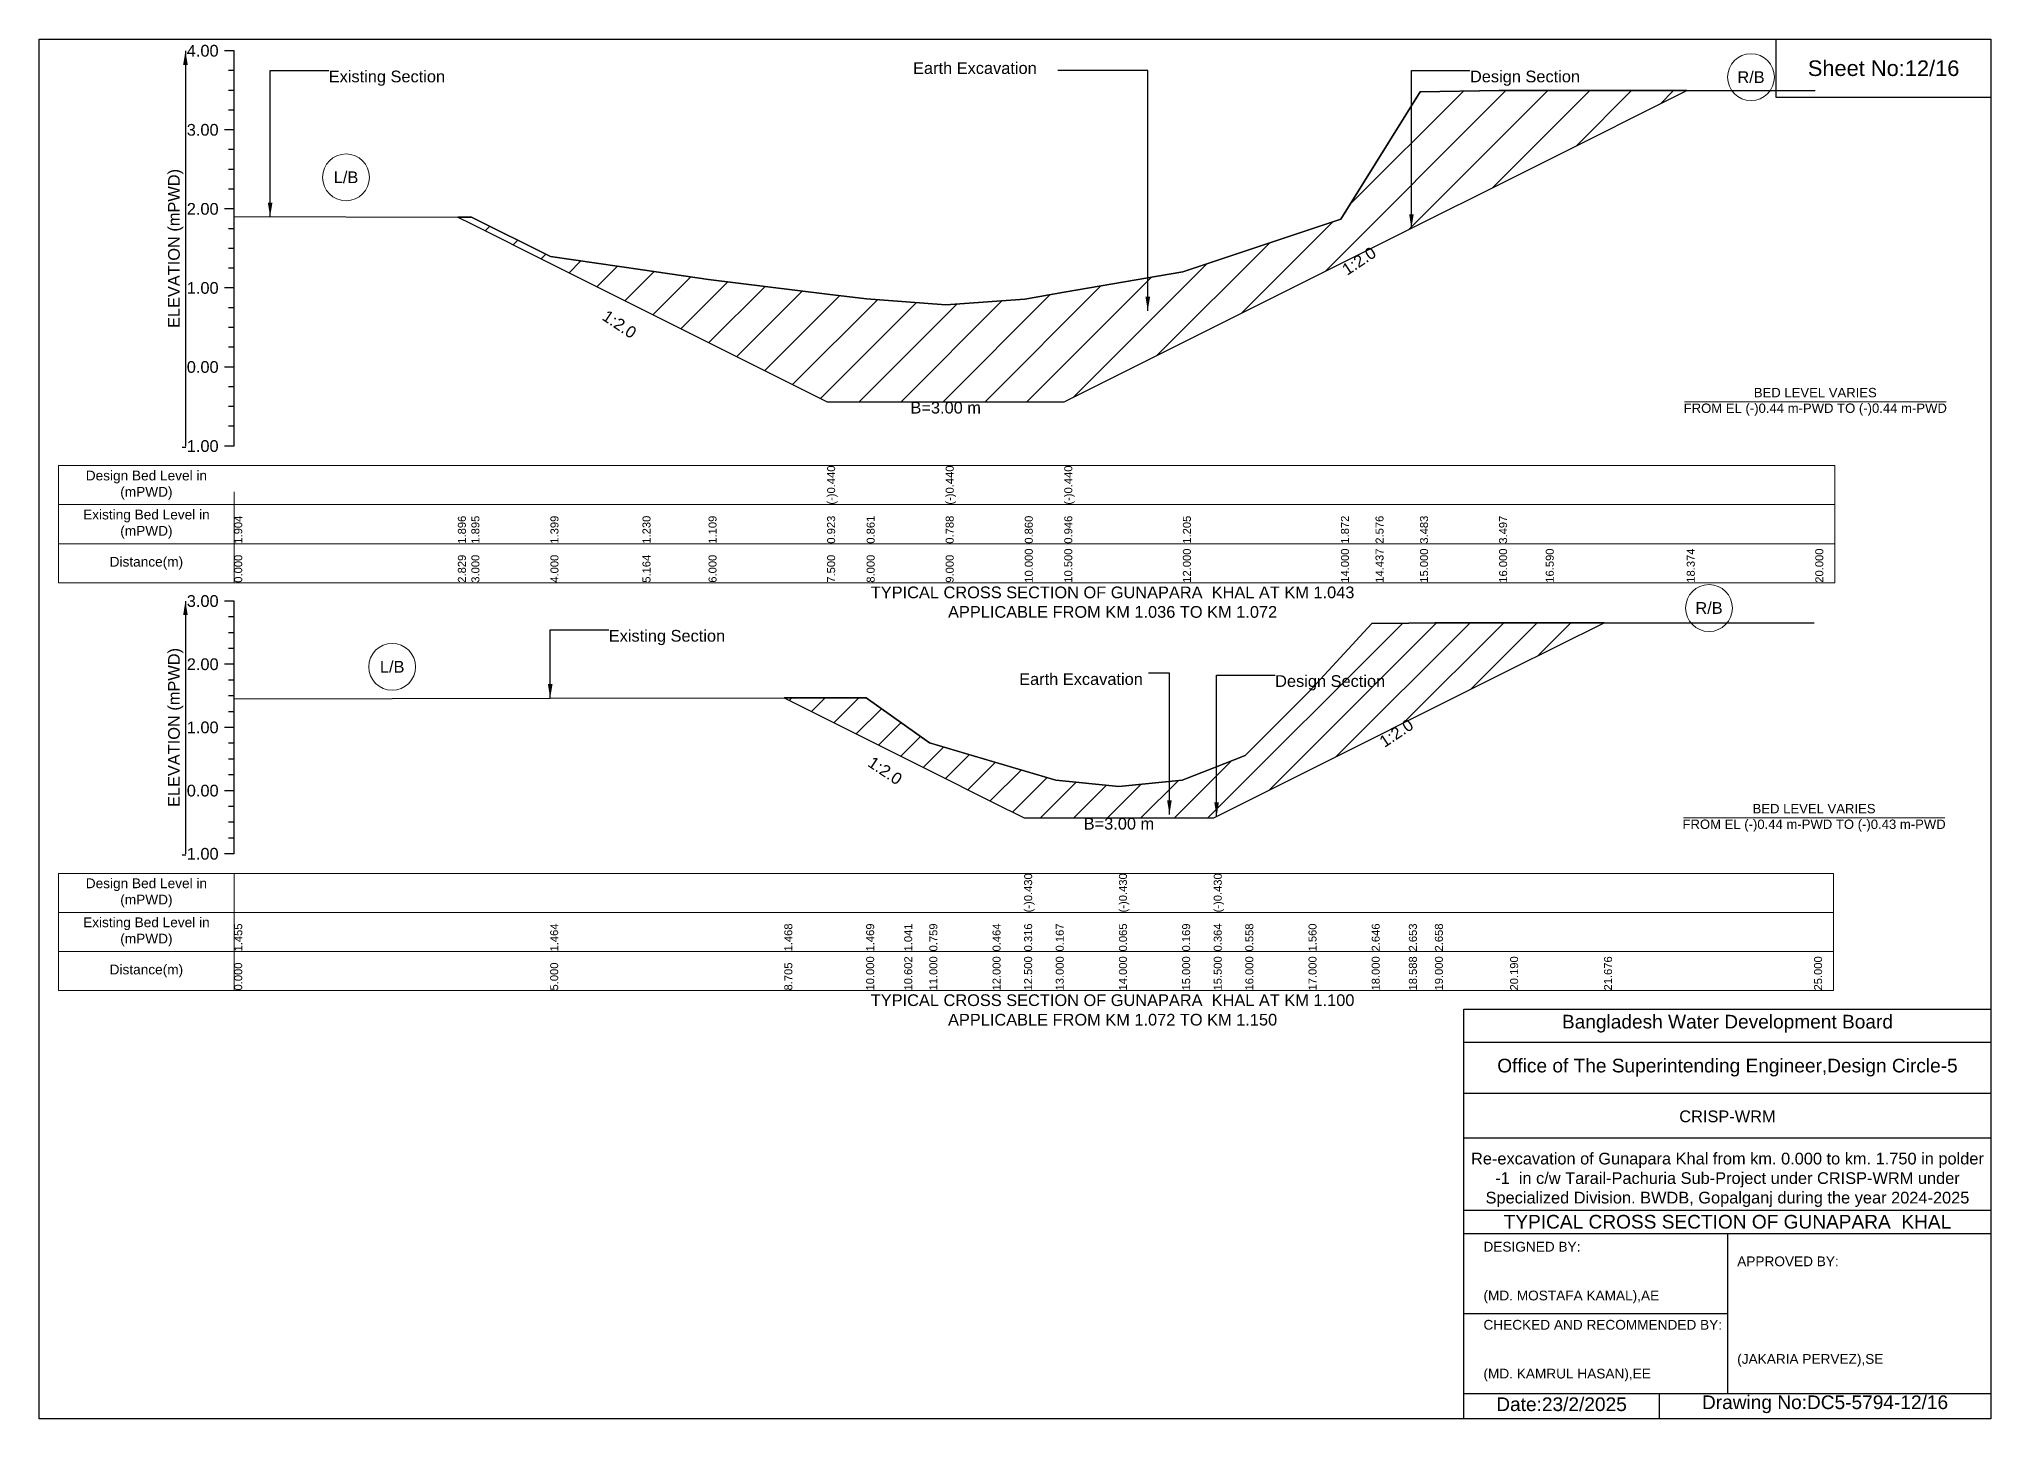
# Model space of a CAD drawing. Header units: inches. Extents: x 91000 to 268000, y -12452 to 3.
# Drawn here: x 210000 to 218000, y -5656 to 0 of the extents above; entities that cross this region are included whole.
import ezdxf

# ---------------------------------------------------------------- set-up
doc = ezdxf.new("R2010")
doc.units = ezdxf.units.IN
doc.header["$LTSCALE"] = 7
doc.header["$MEASUREMENT"] = 0
for name, color, linetype, lineweight in [('Cross section Data Border', 7, 'Continuous', 9), ('Cross Section Labels', 7, 'Continuous', 9), ('Existing_Bed_Level for Xsection', 7, 'Continuous', 25)]:
    doc.layers.add(name, color=color, linetype=linetype, lineweight=lineweight)
doc.styles.get("Standard").update_dxf_attribs({"font": 'arial.ttf'})
doc.dimstyles.get("Standard").update_dxf_attribs({"dimtxt": 0.18, "dimasz": 0.18, "dimexe": 0.18, "dimexo": 0.0625, "dimgap": 0.09, "dimtad": 0, "dimtih": 1, "dimtoh": 1, "dimdec": 4, "dimzin": 0, "dimdsep": 46, "dimtxsty": 'Standard', "dimcen": 0.09, "dimadec": 0, "dimazin": 0, "dimtfac": 1, "dimtdec": 4, "dimtofl": 0, "dimtmove": 0, "dimatfit": 3, "dimfxl": 1, "dimtolj": 1, "dimtzin": 0, "dimarcsym": 0})

msp = doc.modelspace()

# ---------------------------------------------------------------- hatches: boundary and pattern name
at = {"layer": 'Existing_Bed_Level for Xsection'}
h = msp.add_hatch(dxfattribs=at)
h.set_pattern_fill('ANSI31', color=256, scale=972, style=0)
h.set_pattern_definition([(45, (0, 106.93), (-85.913474, 85.913474), [])])
h.paths.add_polyline_path([(211716.6, -730.2), (211772, -757.9), (212096, -919.9), (212473.3, -1108.6), (212744, -1243.9), (213230, -1486.9), (213392, -1486.9), (213716, -1486.9), (214040, -1486.9), (214202, -1486.9), (214688, -1243.9), (215336, -919.9), (215477.6, -849.1), (215660, -757.9), (215984, -595.9), (216175.2, -500.4), (216753.2, -211.4), (216175.2, -211.4), (215984, -211.4), (215660, -215.9), (215477.6, -509.8), (215336, -737.9), (214688, -954), (214202, -1037.8), (214040, -1065.7), (213716, -1089.1), (213392, -1065.4), (213230, -1045.3), (212744, -985.1), (212473.3, -945.8), (212096, -891.1), (211772, -730.4)])
h = msp.add_hatch(dxfattribs=at)
h.set_pattern_fill('ANSI31', color=256, scale=777, style=0)
h.paths.add_polyline_path([(213054.5, -2700.7), (213390, -2868.5), (213546, -2946.5), (213649, -2998), (213908, -3127.5), (214037.5, -3192.2), (214167, -3192.2), (214426, -3192.2), (214685, -3192.2), (214814.5, -3192.2), (214944, -3127.5), (215203, -2998), (215462, -2868.5), (215614.3, -2792.3), (215721, -2739), (216029.2, -2584.8), (216414.1, -2392.4), (216029.2, -2392.4), (215721, -2392.4), (215614.3, -2393.7), (215462, -2395.5), (215203, -2676.8), (214944, -2936.3), (214814.5, -2986.7), (214685, -3037.1), (214426, -3064), (214167, -3037.6), (214037.5, -2999.1), (213908, -2960.7), (213649, -2884.3), (213546, -2811.1), (213390, -2700.4)])

# ---------------------------------------------------------------- linework, layer by layer
for points in [[(210000, 0), (218000, 0), (218000, -5656), (210000, -5656)], [(217120, 0), (218000, 0), (218000, -240), (217120, -240)]]:
    msp.add_lwpolyline(points, close=True)
for points in [[(215840, -5656), (215840, -3976), (218000, -3976)], [(215840, -4112), (218000, -4112)], [(215840, -4320), (218000, -4320)], [(215840, -4504), (218000, -4504)], [(215840, -4800), (218000, -4800)], [(215840, -4896), (218000, -4896)], [(216920, -4896), (216920, -5552)], [(215840, -5224), (216920, -5224)], [(215840, -5552), (218000, -5552)], [(216640, -5552), (216640, -5656)]]:
    msp.add_lwpolyline(points)
at = {"layer": 'Cross section Data Border'}
for points in [[(210080, -1748.4), (217360, -1748.4), (217360, -2228.4), (210080, -2228.4)], [(210080, -3419.8), (217355, -3419.8), (217355, -3899.8), (210080, -3899.8)]]:
    msp.add_lwpolyline(points, close=True, dxfattribs=at)
for points in [[(210080, -1908.4), (217360, -1908.4)], [(210800, -1855.3), (210800, -2228.4)], [(210080, -2068.4), (217360, -2068.4)], [(210800, -3419.8), (210800, -3899.8)], [(210080, -3579.8), (217355, -3579.8)], [(210080, -3739.8), (217355, -3739.8)]]:
    msp.add_lwpolyline(points, dxfattribs=at)
at = {"layer": 'Cross Section Labels'}
for points in [[(216744.2, -1486.9), (217815.8, -1486.9)], [(216739.2, -3192.2), (217810.8, -3192.2)]]:
    msp.add_lwpolyline(points, dxfattribs=at)
for centre in [(217016.6, -156.3), (211258.3, -566.9), (216844.5, -2332.3), (211447.5, -2573.3)]:
    msp.add_circle(centre, 96, dxfattribs=at)
at = {"layer": 'Existing_Bed_Level for Xsection'}
for points in [[(210800, -48.4), (210760, -48.4)], [(210800, -1668.4), (210800, -1344.4), (210800, -1020.4), (210800, -696.4), (210800, -372.4), (210800, -48.4)], [(210800, -129.4), (210776, -129.4)], [(210800, -210.4), (210776, -210.4)], [(210800, -727.5), (211716.6, -730.2), (211772, -730.4), (212096, -891.1), (212473.3, -945.8), (212744, -985.1), (213230, -1045.3), (213230, -1045.3), (213392, -1065.4), (213716, -1089.1), (213716, -1089.1), (214040, -1065.7), (214202, -1037.8), (214202, -1037.8), (214688, -954), (215336, -737.9), (215477.6, -509.8), (215660, -215.9), (215984, -211.4), (216175.2, -211.4), (216753.2, -211.4), (217280, -211.4)], [(210800, -291.4), (210776, -291.4)], [(210800, -372.4), (210760, -372.4)], [(210800, -453.4), (210776, -453.4)], [(210800, -534.4), (210776, -534.4)], [(210800, -615.4), (210776, -615.4)], [(210800, -696.4), (210760, -696.4)], [(210800, -777.4), (210776, -777.4)], [(210800, -858.4), (210776, -858.4)], [(210800, -939.4), (210776, -939.4)], [(210800, -1020.4), (210760, -1020.4)], [(210800, -1101.4), (210776, -1101.4)], [(210800, -1182.4), (210776, -1182.4)], [(210800, -1263.4), (210776, -1263.4)], [(210800, -1344.4), (210760, -1344.4)], [(210800, -1425.4), (210776, -1425.4)], [(210800, -1506.4), (210776, -1506.4)], [(210800, -1587.4), (210776, -1587.4)], [(210800, -1668.4), (210760, -1668.4)], [(210800, -2303.8), (210760, -2303.8)], [(210800, -3339.8), (210800, -3080.8), (210800, -2821.8), (210800, -2562.8), (210800, -2303.8)], [(210800, -2368.6), (210776, -2368.6)], [(210800, -2704), (212095, -2701.7), (213054.5, -2700.7), (213390, -2700.4), (213546, -2811.1), (213649, -2884.3), (213908, -2960.7), (214037.5, -2999.1), (214037.5, -2999.1), (214167, -3037.6), (214426, -3064), (214426, -3064), (214685, -3037.1), (214814.5, -2986.7), (214814.5, -2986.7), (214944, -2936.3), (215203, -2676.8), (215462, -2395.5), (215614.3, -2393.7), (215721, -2392.4), (216029.2, -2392.4), (216414.1, -2392.4), (217275, -2392.4)], [(210800, -2433.3), (210776, -2433.3)], [(210800, -2498.1), (210776, -2498.1)], [(210800, -2562.8), (210760, -2562.8)], [(210800, -2627.6), (210776, -2627.6)], [(210800, -2692.3), (210776, -2692.3)], [(210800, -2757.1), (210776, -2757.1)], [(210800, -2821.8), (210760, -2821.8)], [(210800, -2886.6), (210776, -2886.6)], [(210800, -2951.3), (210776, -2951.3)], [(210800, -3016.1), (210776, -3016.1)], [(210800, -3080.8), (210760, -3080.8)], [(210800, -3145.6), (210776, -3145.6)], [(210800, -3210.3), (210776, -3210.3)], [(210800, -3275.1), (210776, -3275.1)], [(210800, -3339.8), (210760, -3339.8)]]:
    msp.add_lwpolyline(points, dxfattribs=at)
for points in [[(211716.6, -730.2), (211772, -757.9), (212096, -919.9), (212473.3, -1108.6), (212744, -1243.9), (213230, -1486.9), (213230, -1486.9), (213392, -1486.9), (213716, -1486.9), (213716, -1486.9), (214040, -1486.9), (214202, -1486.9), (214202, -1486.9), (214688, -1243.9), (215336, -919.9), (215477.6, -849.1), (215660, -757.9), (215984, -595.9), (216175.2, -500.4), (216753.2, -211.4), (216753.2, -211.4), (216753.2, -211.4), (216175.2, -211.4), (215984, -211.4), (215660, -215.9), (215477.6, -509.8), (215336, -737.9), (214688, -954), (214202, -1037.8), (214202, -1037.8), (214040, -1065.7), (213716, -1089.1), (213716, -1089.1), (213392, -1065.4), (213230, -1045.3), (213230, -1045.3), (212744, -985.1), (212473.3, -945.8), (212096, -891.1), (211772, -730.4)], [(213054.5, -2700.7), (213390, -2868.5), (213546, -2946.5), (213649, -2998), (213908, -3127.5), (214037.5, -3192.2), (214037.5, -3192.2), (214167, -3192.2), (214426, -3192.2), (214426, -3192.2), (214685, -3192.2), (214814.5, -3192.2), (214814.5, -3192.2), (214944, -3127.5), (215203, -2998), (215462, -2868.5), (215614.3, -2792.3), (215721, -2739), (216029.2, -2584.8), (216414.1, -2392.4), (216029.2, -2392.4), (215721, -2392.4), (215614.3, -2393.7), (215462, -2395.5), (215203, -2676.8), (214944, -2936.3), (214814.5, -2986.7), (214814.5, -2986.7), (214685, -3037.1), (214426, -3064), (214426, -3064), (214167, -3037.6), (214037.5, -2999.1), (214037.5, -2999.1), (213908, -2960.7), (213649, -2884.3), (213546, -2811.1), (213390, -2700.4)]]:
    msp.add_lwpolyline(points, close=True, dxfattribs=at)

# ---------------------------------------------------------------- texts
at = {"attachment_point": 5}
for s, insert, char_height in [('Sheet No:12/16', (217560, -120), 64), ('Bangladesh Water Development Board', (216920, -4036), 56), ('Office of The Superintending Engineer,Design Circle-5', (216920, -4216), 56)]:
    msp.add_mtext(s, dxfattribs=dict(at, insert=insert, char_height=char_height))
for s, insert, char_height, width, attachment_point in [('CRISP-WRM', (216920, -4416), 48, 2240, 5), ('Re-excavation of Gunapara Khal from km. 0.000 to km. 1.750 in polder -1  in c/w Tarail-Pachuria Sub-Project under CRISP-WRM under Specialized Division. BWDB, Gopalganj during the year 2024-2025', (216920, -4676), 48, 2160, 5), ('TYPICAL CROSS SECTION OF GUNAPARA  KHAL', (216920, -4848), 56, 2240, 5), ('DESIGNED BY:^J^J^J(MD. MOSTAFA KAMAL),AE', (215920, -5056), 40, 1120, 4), ('APPROVED BY:^J^J^J^J^J^J(JAKARIA PERVEZ),SE', (216960, -5216), 40, 1120, 4), ('CHECKED AND RECOMMENDED BY:^J^J^J(MD. KAMRUL HASAN),EE', (215920, -5376), 40, 1120, 4), ('Date:23/2/2025 ', (216240, -5596), 56, 1120, 5), ('Drawing No:DC5-5794-12/16', (217320, -5596), 56, 1760, 5)]:
    msp.add_mtext(s, dxfattribs=dict(insert=insert, char_height=char_height, width=width, attachment_point=attachment_point))
at = {"layer": 'Cross section Data Border', "char_height": 40, "width": 640, "attachment_point": 5}
for s, insert in [('Design Bed Level in (mPWD)', (210440, -1828.4)), ('Existing Bed Level in (mPWD)', (210440, -1988.4)), ('Distance(m)', (210440, -2148.4)), ('Design Bed Level in (mPWD)', (210440, -3499.8)), ('Existing Bed Level in (mPWD)', (210440, -3659.8)), ('Distance(m)', (210440, -3819.8))]:
    msp.add_mtext(s, dxfattribs=dict(at, insert=insert))
at = {"layer": 'Cross Section Labels'}
for s, insert, char_height, attachment_point in [('Existing Section', (211187.2, -129.4), 48, 1), ('Earth Excavation', (213582.2, -95), 48, 1), ('Design Section', (215864.8, -129.4), 48, 1), ('R/B', (217016.6, -156.3), 48, 5), ('L/B', (211258.3, -566.9), 48, 5), ('BED LEVEL VARIES ^JFROM EL (-)0.44 m-PWD TO (-)0.44 m-PWD', (217280, -1486.9), 38.4, 5), ('B=3.00 m', (213716, -1486.9), 48, 2), ('TYPICAL CROSS SECTION OF GUNAPARA  KHAL AT KM 1.043^JAPPLICABLE FROM KM 1.036 TO KM 1.072', (214400, -2308.4), 48, 5), ('R/B', (216844.5, -2332.3), 48, 5), ('Existing Section', (212335, -2422), 48, 1), ('L/B', (211447.5, -2573.3), 48, 5), ('Earth Excavation', (214017.1, -2599.4), 48, 1), ('Design Section', (215066.2, -2607.5), 48, 1), ('B=3.00 m', (214426, -3192.2), 48, 2), ('BED LEVEL VARIES ^JFROM EL (-)0.44 m-PWD TO (-)0.43 m-PWD', (217275, -3192.2), 38.4, 5), ('TYPICAL CROSS SECTION OF GUNAPARA  KHAL AT KM 1.100^JAPPLICABLE FROM KM 1.072 TO KM 1.150', (214400, -3979.8), 48, 5)]:
    msp.add_mtext(s, dxfattribs=dict(at, insert=insert, char_height=char_height, attachment_point=attachment_point))
at = {"layer": 'Cross Section Labels', "char_height": 48, "attachment_point": 2}
for insert, rotation in [((215396.6, -889.6), 33.69007), ((212392.3, -1149.1), 326.30993), ((215549.5, -2824.7), 33.69007), ((213481.2, -2978.8), 326.30993)]:
    msp.add_mtext('1:2.0', dxfattribs=dict(at, insert=insert, rotation=rotation))
at = {"layer": 'Existing_Bed_Level for Xsection', "char_height": 48, "attachment_point": 6}
for s, insert in [('4.00', (210736, -48.4)), ('3.00', (210736, -372.4)), ('2.00', (210736, -696.4)), ('1.00', (210736, -1020.4)), ('0.00', (210736, -1344.4)), ('-1.00', (210736, -1668.4)), ('3.00', (210736, -2303.8)), ('2.00', (210736, -2562.8)), ('1.00', (210736, -2821.8)), ('0.00', (210736, -3080.8)), ('-1.00', (210736, -3339.8))]:
    msp.add_mtext(s, dxfattribs=dict(at, insert=insert))
at = {"layer": 'Existing_Bed_Level for Xsection', "rotation": 90}
for s, insert, char_height, attachment_point in [('ELEVATION (mPWD)', (210560, -858.4), 48, 5), ('(-)0.440', (213230, -1908.4), 32.8, 1), ('(-)0.440', (213716, -1908.4), 32.8, 1), ('(-)0.440', (214202, -1908.4), 32.8, 1), ('1.904', (210800, -2068.4), 32.8, 1), ('1.896', (211716.6, -2068.4), 32.8, 1), ('1.895', (211772, -2068.4), 32.8, 1), ('1.399', (212096, -2068.4), 32.8, 1), ('1.230', (212473.3, -2068.4), 32.8, 1), ('1.109', (212744, -2068.4), 32.8, 1), ('0.923', (213230, -2068.4), 32.8, 1), ('0.861', (213392, -2068.4), 32.8, 1), ('0.788', (213716, -2068.4), 32.8, 1), ('0.860', (214040, -2068.4), 32.8, 1), ('0.946', (214202, -2068.4), 32.8, 1), ('1.205', (214688, -2068.4), 32.8, 1), ('1.872', (215336, -2068.4), 32.8, 1), ('2.576', (215477.6, -2068.4), 32.8, 1), ('3.483', (215660, -2068.4), 32.8, 1), ('3.497', (215984, -2068.4), 32.8, 1), ('0.000', (210800, -2228.4), 32.8, 1), ('2.829', (211716.6, -2228.4), 32.8, 1), ('3.000', (211772, -2228.4), 32.8, 1), ('4.000', (212096, -2228.4), 32.8, 1), ('5.164', (212473.3, -2228.4), 32.8, 1), ('6.000', (212744, -2228.4), 32.8, 1), ('7.500', (213230, -2228.4), 32.8, 1), ('8.000', (213392, -2228.4), 32.8, 1), ('9.000', (213716, -2228.4), 32.8, 1), ('10.000', (214040, -2228.4), 32.8, 1), ('10.500', (214202, -2228.4), 32.8, 1), ('12.000', (214688, -2228.4), 32.8, 1), ('14.000', (215336, -2228.4), 32.8, 1), ('14.437', (215477.6, -2228.4), 32.8, 1), ('15.000', (215660, -2228.4), 32.8, 1), ('16.000', (215984, -2228.4), 32.8, 1), ('16.590', (216175.2, -2228.4), 32.8, 1), ('18.374', (216753.2, -2228.4), 32.8, 1), ('20.000', (217280, -2228.4), 32.8, 1), ('ELEVATION (mPWD)', (210560, -2821.8), 48, 5), ('(-)0.430', (214037.5, -3579.8), 32.8, 1), ('(-)0.430', (214426, -3579.8), 32.8, 1), ('(-)0.430', (214814.5, -3579.8), 32.8, 1), ('1.455', (210800, -3739.8), 32.8, 1), ('1.464', (212095, -3739.8), 32.8, 1), ('1.468', (213054.5, -3739.8), 32.8, 1), ('1.469', (213390, -3739.8), 32.8, 1), ('1.041', (213546, -3739.8), 32.8, 1), ('0.759', (213649, -3739.8), 32.8, 1), ('0.464', (213908, -3739.8), 32.8, 1), ('0.316', (214037.5, -3739.8), 32.8, 1), ('0.167', (214167, -3739.8), 32.8, 1), ('0.065', (214426, -3739.8), 32.8, 1), ('0.169', (214685, -3739.8), 32.8, 1), ('0.364', (214814.5, -3739.8), 32.8, 1), ('0.558', (214944, -3739.8), 32.8, 1), ('1.560', (215203, -3739.8), 32.8, 1), ('2.646', (215462, -3739.8), 32.8, 1), ('2.653', (215614.3, -3739.8), 32.8, 1), ('2.658', (215721, -3739.8), 32.8, 1), ('0.000', (210800, -3899.8), 32.8, 1), ('5.000', (212095, -3899.8), 32.8, 1), ('8.705', (213054.5, -3899.8), 32.8, 1), ('10.000', (213390, -3899.8), 32.8, 1), ('10.602', (213546, -3899.8), 32.8, 1), ('11.000', (213649, -3899.8), 32.8, 1), ('12.000', (213908, -3899.8), 32.8, 1), ('12.500', (214037.5, -3899.8), 32.8, 1), ('13.000', (214167, -3899.8), 32.8, 1), ('14.000', (214426, -3899.8), 32.8, 1), ('15.000', (214685, -3899.8), 32.8, 1), ('15.500', (214814.5, -3899.8), 32.8, 1), ('16.000', (214944, -3899.8), 32.8, 1), ('17.000', (215203, -3899.8), 32.8, 1), ('18.000', (215462, -3899.8), 32.8, 1), ('18.588', (215614.3, -3899.8), 32.8, 1), ('19.000', (215721, -3899.8), 32.8, 1), ('20.190', (216029.2, -3899.8), 32.8, 1), ('21.676', (216414.1, -3899.8), 32.8, 1), ('25.000', (217275, -3899.8), 32.8, 1)]:
    msp.add_mtext(s, dxfattribs=dict(at, insert=insert, char_height=char_height, attachment_point=attachment_point))

# ---------------------------------------------------------------- leaders
at = {"layer": 'Cross Section Labels', "annotation_type": 0, "has_hookline": 1}
for points, hookline_direction, text_width in [([(210947.2, -727.9), (210947.2, -129.4), (211187.1, -129.4)], 0, 467.2), ([(214544.2, -1113.5), (214544.2, -129.4), (214176, -129.4)], 1, 497), ([(215624.8, -775.5), (215624.8, -129.4), (215864.7, -129.4)], 0, 441.2), ([(212095, -2701.7), (212095, -2422), (212334.9, -2422)], 0, 467.2), ([(214632.9, -3178.1), (214632.9, -2599.4), (214547.1, -2599.4)], 1, 497), ([(214826.2, -3186.3), (214826.2, -2607.5), (215066.1, -2607.5)], 0, 441.2)]:
    msp.add_leader(points, dimstyle='Standard', override={"dimasz": 57.6}, dxfattribs=dict(at, hookline_direction=hookline_direction, text_width=text_width))
at = {"layer": 'Existing_Bed_Level for Xsection'}
for points in [[(210600, -48.4), (210600, -1668.4)], [(210600, -2303.8), (210600, -3339.8)]]:
    msp.add_leader(points, dimstyle='Standard', override={"dimasz": 57.6}, dxfattribs=at)

doc.saveas('drawing.dxf')
